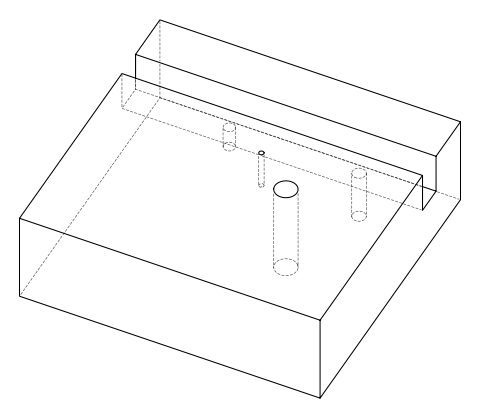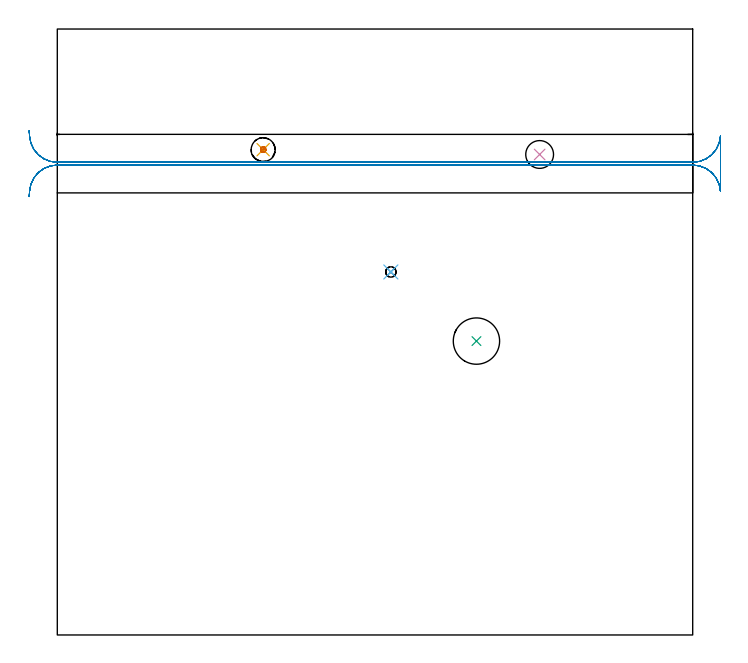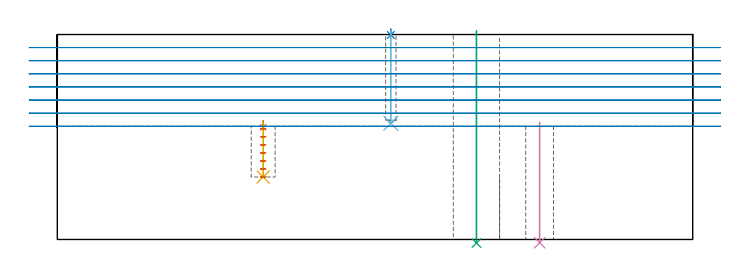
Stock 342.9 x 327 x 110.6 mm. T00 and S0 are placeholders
(PLAN: 8 operations, 6 tool changes, 13 min)
(1 SPOT_DRILL | STEP1POCKET | NXT0321_9005460120000 | 0.04 min | 5491 mm3)
(2 SPOT_DRILL_1 | STEP1POCKET_1 | NXT0321_9005460120000 | 0.03 min | 0 mm3)
(3 INDEXABLE_INSERT_DRILL_THROUGH_HOLE_FROM_SOLID | STEP1HOLE | NXT0302_021 | 0.46 min | 54251 mm3)
(4 INDEXABLE_INSERT_DRILL_THROUGH_HOLE_FROM_SOLID_1 | STEP1HOLE_1 | NXT0302_001 | 0.27 min | 19512 mm3)
(5 DRILL_BLIND_HOLE_INTO_CENTER | STEP1POCKET | UGT0301_229 | 0.13 min | 2865 mm3)
(6 DRILL_BLIND_HOLE_INTO_CENTER_1 | STEP1POCKET_1 | UGT0301_179 | 0.2 min | 1142 mm3)
(7 MILL_ROUGH_BLIND_HOLE_CONTOUR | STEP1POCKET | NXT0201_013 | Spiral | 0.41 min | 1316 mm3)
(8 MILL_RECTANGULAR_SLOT | SLOT_RECTANGULAR | UGT0201_018 | Follow Part, ap 7.5, ae 75% | 11.48 min | 519856 mm3)
(TOOL NXT0321_9005460120000 | NC Spot Drill, 142deg, 12mm, Carbide, Uncoated | D12 PA142 FL30 Z2)
(TOOL NXT0302_021 | Index. Insert Drill 25mm [880-D2500L25-05] | D25 PA176 FL125 Z2)
(TOOL NXT0302_001 | Index. Insert Drill 15mm [880-D1500L20-05] | D15 PA176 FL75 Z2)
(TOOL UGT0301_229 | Twist Drill 11.9 mm | D11.9 PA118 FL100 Z2)
(TOOL UGT0301_179 | Twist Drill 5.6 mm | D5.6 PA118 FL55 Z2)
(TOOL NXT0201_013 | ENDMILL 10mm | D10 FL30 Z4)
(TOOL UGT0201_018 | End mill 30 mm | D30 FL50 Z4)
(OP 1 SPOT_DRILL)
G17 G21 G94 G90
T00 M6
G54
G17 G0 G90 X111.1 Y261.9 S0 M3
G43 Z120.6 H0
G94 G81 G98 Z60.545 F250. R64.1
G80
M5
M2
(OP 2 SPOT_DRILL_1)
G17 G21 G94 G90
T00 M6
G54
G17 G0 G90 X180. Y195.9 S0 M3
G43 Z120.6 H0
G94 G81 G98 Z110.359 F250. R113.6
G80
M5
M2
(OP 3 INDEXABLE_INSERT_DRILL_THROUGH_HOLE_FROM_SOLID)
G17 G21 G94 G90
T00 M6
G54
G17 G0 G90 X226.2 Y158.6 S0 M3
G43 Z120.6 H1
G94 G81 G98 Z-1.937 F250. R112.6
G80
M5
M2
(OP 4 INDEXABLE_INSERT_DRILL_THROUGH_HOLE_FROM_SOLID_1)
G17 G21 G94 G90
T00 M6
G54
G17 G0 G90 X260.3 Y259.3 S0 M3
G43 Z120.6 H1
G94 G81 G98 Z-1.762 F250. R63.1
G80
M5
M2
(OP 5 DRILL_BLIND_HOLE_INTO_CENTER)
G17 G21 G94 G90
T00 M6
G54
G17 G0 G90 X111.1 Y261.9 S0 M3
G43 Z120.6 H0
G94 G81 G98 Z33.7 F250. R63.1
G80
M5
M2
(OP 6 DRILL_BLIND_HOLE_INTO_CENTER_1)
G17 G21 G94 G90
T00 M6
G54
G17 G0 G90 X180. Y195.9 S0 M3
G43 Z120.6 H0
G94 G81 G98 Z62.7 F250. R112.6
G80
M5
M2
(OP 7 MILL_ROUGH_BLIND_HOLE_CONTOUR)
G17 G21 G94 G90
T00 M6
G54
G17 G0 G90 X111.1 Y261.9 S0 M3
G43 Z120.6 H0
Z59.757
G94 G3 X111.733 Y262.717 R0.654 F250.
X110.739 Y263.304 R0.817
X109.696 Y261.539 R1.45
X110.739 Y263.304 R-1.45
X110.217 Y262.422 R0.725
X111.1 Y261.9 R0.725
G0 Z55.414
G3 X111.733 Y262.717 R0.654
X110.739 Y263.304 R0.817
X109.696 Y261.539 R1.45
X110.739 Y263.304 R-1.45
X110.217 Y262.422 R0.725
X111.1 Y261.9 R0.725
G0 Z51.071
G3 X111.733 Y262.717 R0.654
X110.739 Y263.304 R0.817
X109.696 Y261.539 R1.45
X110.739 Y263.304 R-1.45
X110.217 Y262.422 R0.725
X111.1 Y261.9 R0.725
G0 Z46.729
G3 X111.733 Y262.717 R0.654
X110.739 Y263.304 R0.817
X109.696 Y261.539 R1.45
X110.739 Y263.304 R-1.45
X110.217 Y262.422 R0.725
X111.1 Y261.9 R0.725
G0 Z42.386
G3 X111.733 Y262.717 R0.654
X110.739 Y263.304 R0.817
X109.696 Y261.539 R1.45
X110.739 Y263.304 R-1.45
X110.217 Y262.422 R0.725
X111.1 Y261.9 R0.725
G0 Z38.043
G3 X111.733 Y262.717 R0.654
X110.739 Y263.304 R0.817
X109.696 Y261.539 R1.45
X110.739 Y263.304 R-1.45
X110.217 Y262.422 R0.725
X111.1 Y261.9 R0.725
G0 Z33.7
G3 X111.733 Y262.717 R0.654
X110.739 Y263.304 R0.817
X109.696 Y261.539 R1.45
X110.739 Y263.304 R-1.45
X110.217 Y262.422 R0.725
X111.1 Y261.9 R0.725
G0 Z120.6
M5
M2
(OP 8 MILL_RECTANGULAR_SLOT)
G17 G21 G94 G90
T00 M6
G54
G17 G0 G90 X-15.16 Y236.554 S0 M3
G43 Z120.6 H0
Z103.528
G94 G1 X-14.97 Y239.548 F250.
G2 X0. Y253.6 R15. F500.
G1 X342.9
G2 X357.87 Y239.548 R15.
G1 X357.9
Y269.152
X357.87
G2 X342.9 Y255.1 R15.
G1 X0.
G2 X-14.97 Y269.152 R15.
G1 X-15.16 Y272.146 F250.
G0 Y236.554 Z96.457
G1 X-14.97 Y239.548
G2 X0. Y253.6 R15. F500.
G1 X342.9
G2 X357.87 Y239.548 R15.
G1 X357.9
Y269.152
X357.87
G2 X342.9 Y255.1 R15.
G1 X0.
G2 X-14.97 Y269.152 R15.
G1 X-15.16 Y272.146 F250.
G0 Y236.554 Z89.386
G1 X-14.97 Y239.548
G2 X0. Y253.6 R15. F500.
G1 X342.9
G2 X357.87 Y239.548 R15.
G1 X357.9
Y269.152
X357.87
G2 X342.9 Y255.1 R15.
G1 X0.
G2 X-14.97 Y269.152 R15.
G1 X-15.16 Y272.146 F250.
G0 Y236.554 Z82.314
G1 X-14.97 Y239.548
G2 X0. Y253.6 R15. F500.
G1 X342.9
G2 X357.87 Y239.548 R15.
G1 X357.9
Y269.152
X357.87
G2 X342.9 Y255.1 R15.
G1 X0.
G2 X-14.97 Y269.152 R15.
G1 X-15.16 Y272.146 F250.
G0 Y236.554 Z75.243
G1 X-14.97 Y239.548
G2 X0. Y253.6 R15. F500.
G1 X342.9
G2 X357.87 Y239.548 R15.
G1 X357.9
Y269.152
X357.87
G2 X342.9 Y255.1 R15.
G1 X0.
G2 X-14.97 Y269.152 R15.
G1 X-15.16 Y272.146 F250.
G0 Y236.554 Z68.171
G1 X-14.97 Y239.548
G2 X0. Y253.6 R15. F500.
G1 X342.9
G2 X357.87 Y239.548 R15.
G1 X357.9
Y269.152
X357.87
G2 X342.9 Y255.1 R15.
G1 X0.
G2 X-14.97 Y269.152 R15.
G1 X-15.16 Y272.146 F250.
G0 Y236.554 Z61.1
G1 X-14.97 Y239.548
G2 X0. Y253.6 R15. F500.
G1 X342.9
G2 X357.87 Y239.548 R15.
G1 X357.9
Y269.152
X357.87
G2 X342.9 Y255.1 R15.
G1 X0.
G2 X-14.97 Y269.152 R15.
G1 X-15.16 Y272.146 F250.
G0 Z120.6
M5
M2
